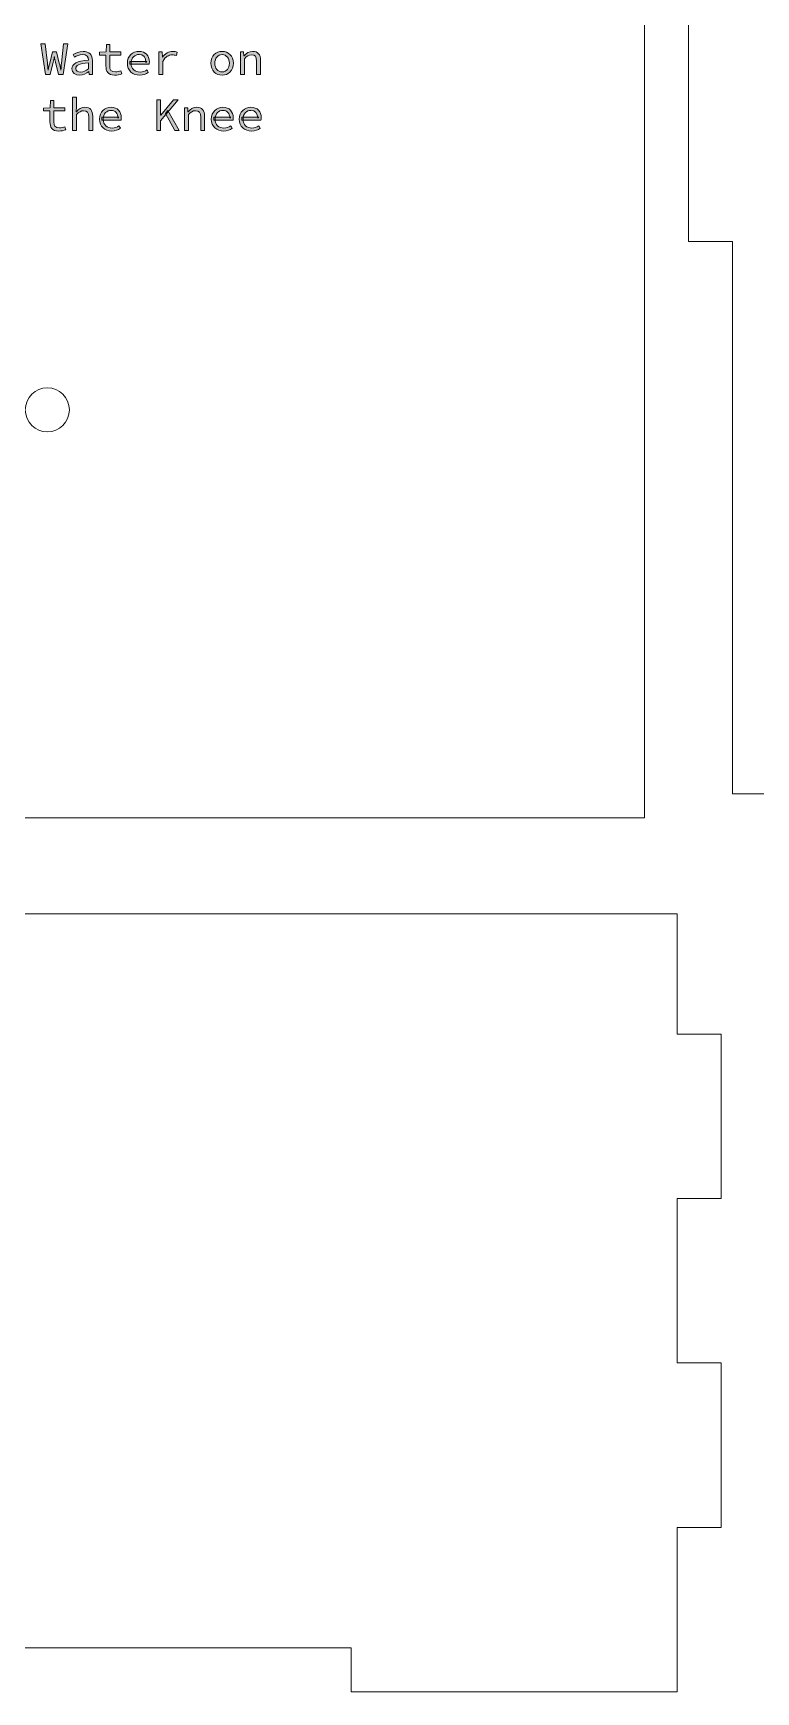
# Model space of a CAD drawing. Header units: millimetres. Extents: x 2 to 376, y -265 to -3.
# Drawn here: x 83.3 to 132.5, y -265.3 to -152.3 of the extents above; entities that cross this region are included whole.
import ezdxf

# ---------------------------------------------------------------- set-up
doc = ezdxf.new("R2010")
doc.units = ezdxf.units.MM
doc.header["$MEASUREMENT"] = 0
doc.layers.add('Layer 1', color=7, linetype='Continuous', lineweight=0)

# ---------------------------------------------------------------- blocks, each defined once
blk = doc.blocks.new('Block_14')
at = {"layer": 'Layer 1', "true_color": 0x00a14b, "transparency": 33554687}
h = blk.add_hatch(color=114, dxfattribs=at)
h.dxf.hatch_style = 2
edge = h.paths.add_edge_path()
edge.add_spline(control_points=[(83.78, -152.99), (83.78, -152.99), (84.08, -152.99), (84.08, -152.99), (84.08, -152.99), (84.24, -154.3), (84.24, -154.3), (84.25, -154.48), (84.27, -154.58), (84.28, -154.79), (84.28, -154.79), (84.29, -154.79), (84.29, -154.79), (84.32, -154.58), (84.35, -154.48), (84.39, -154.31), (84.39, -154.31), (84.59, -153.53), (84.59, -153.53), (84.59, -153.53), (84.85, -153.53), (84.85, -153.53), (84.85, -153.53), (85.04, -154.31), (85.04, -154.31), (85.09, -154.48), (85.11, -154.58), (85.14, -154.79), (85.14, -154.79), (85.16, -154.79), (85.16, -154.79), (85.17, -154.58), (85.18, -154.48), (85.19, -154.31), (85.19, -154.31), (85.34, -152.99), (85.34, -152.99), (85.34, -152.99), (85.63, -152.99), (85.63, -152.99), (85.63, -152.99), (85.32, -155.08), (85.32, -155.08), (85.32, -155.08), (84.99, -155.08), (84.99, -155.08), (84.99, -155.08), (84.79, -154.24), (84.79, -154.24), (84.76, -154.11), (84.73, -153.99), (84.71, -153.87), (84.71, -153.87), (84.7, -153.87), (84.7, -153.87), (84.68, -153.99), (84.66, -154.11), (84.63, -154.24), (84.63, -154.24), (84.43, -155.08), (84.43, -155.08), (84.43, -155.08), (84.1, -155.08), (84.1, -155.08), (84.1, -155.08), (83.78, -152.99), (83.78, -152.99)], knot_values=[0, 0, 0, 0, 1, 1, 1, 2, 2, 2, 3, 3, 3, 4, 4, 4, 5, 5, 5, 6, 6, 6, 7, 7, 7, 8, 8, 8, 9, 9, 9, 10, 10, 10, 11, 11, 11, 12, 12, 12, 13, 13, 13, 14, 14, 14, 15, 15, 15, 16, 16, 16, 17, 17, 17, 18, 18, 18, 19, 19, 19, 20, 20, 20, 21, 21, 21, 22, 22, 22, 22], degree=3, periodic=0)
h = blk.add_hatch(color=114, dxfattribs=at)
h.dxf.hatch_style = 2
edge = h.paths.add_edge_path()
edge.add_spline(control_points=[(87.03, -154.68), (87.03, -154.68), (87.03, -154.28), (87.03, -154.28), (86.37, -154.33), (86.17, -154.46), (86.17, -154.66), (86.17, -154.84), (86.33, -154.91), (86.51, -154.91), (86.68, -154.91), (86.85, -154.82), (87.03, -154.68)], knot_values=[0, 0, 0, 0, 1, 1, 1, 2, 2, 2, 3, 3, 3, 4, 4, 4, 4], degree=3, periodic=0)
edge = h.paths.add_edge_path()
edge.add_spline(control_points=[(85.91, -154.68), (85.91, -154.33), (86.24, -154.17), (87.03, -154.1), (87.02, -153.89), (86.92, -153.71), (86.62, -153.71), (86.42, -153.71), (86.23, -153.81), (86.08, -153.9), (86.08, -153.9), (85.98, -153.72), (85.98, -153.72), (86.14, -153.62), (86.4, -153.5), (86.67, -153.5), (87.09, -153.5), (87.3, -153.75), (87.3, -154.13), (87.3, -154.13), (87.3, -155.08), (87.3, -155.08), (87.3, -155.08), (87.08, -155.08), (87.08, -155.08), (87.08, -155.08), (87.06, -154.87), (87.06, -154.87), (87.06, -154.87), (87.05, -154.87), (87.05, -154.87), (86.88, -155), (86.65, -155.12), (86.44, -155.12), (86.15, -155.12), (85.91, -154.96), (85.91, -154.68)], knot_values=[0, 0, 0, 0, 1, 1, 1, 2, 2, 2, 3, 3, 3, 4, 4, 4, 5, 5, 5, 6, 6, 6, 7, 7, 7, 8, 8, 8, 9, 9, 9, 10, 10, 10, 11, 11, 11, 12, 12, 12, 12], degree=3, periodic=0)
h = blk.add_hatch(color=114, dxfattribs=at)
h.dxf.hatch_style = 2
edge = h.paths.add_edge_path()
edge.add_spline(control_points=[(88.22, -154.48), (88.22, -154.48), (88.22, -153.75), (88.22, -153.75), (88.22, -153.75), (87.78, -153.75), (87.78, -153.75), (87.78, -153.75), (87.78, -153.55), (87.78, -153.55), (87.78, -153.55), (88.23, -153.54), (88.23, -153.54), (88.23, -153.54), (88.26, -153.04), (88.26, -153.04), (88.26, -153.04), (88.48, -153.04), (88.48, -153.04), (88.48, -153.04), (88.48, -153.54), (88.48, -153.54), (88.48, -153.54), (89.24, -153.54), (89.24, -153.54), (89.24, -153.54), (89.24, -153.75), (89.24, -153.75), (89.24, -153.75), (88.48, -153.75), (88.48, -153.75), (88.48, -153.75), (88.48, -154.48), (88.48, -154.48), (88.48, -154.76), (88.57, -154.9), (88.87, -154.9), (89.01, -154.9), (89.13, -154.87), (89.24, -154.83), (89.24, -154.83), (89.3, -155.03), (89.3, -155.03), (89.16, -155.08), (89.01, -155.12), (88.81, -155.12), (88.36, -155.12), (88.22, -154.86), (88.22, -154.48)], knot_values=[0, 0, 0, 0, 1, 1, 1, 2, 2, 2, 3, 3, 3, 4, 4, 4, 5, 5, 5, 6, 6, 6, 7, 7, 7, 8, 8, 8, 9, 9, 9, 10, 10, 10, 11, 11, 11, 12, 12, 12, 13, 13, 13, 14, 14, 14, 15, 15, 15, 16, 16, 16, 16], degree=3, periodic=0)
h = blk.add_hatch(color=114, dxfattribs=at)
h.dxf.hatch_style = 2
edge = h.paths.add_edge_path()
edge.add_spline(control_points=[(89.68, -154.31), (89.68, -153.8), (90.06, -153.5), (90.47, -153.5), (90.92, -153.5), (91.18, -153.79), (91.18, -154.22), (91.18, -154.28), (91.17, -154.34), (91.16, -154.38), (91.16, -154.38), (89.86, -154.38), (89.86, -154.38), (89.86, -154.38), (89.86, -154.18), (89.86, -154.18), (89.86, -154.18), (91.01, -154.18), (91.01, -154.18), (91.01, -154.18), (90.94, -154.25), (90.94, -154.25), (90.94, -153.89), (90.76, -153.71), (90.48, -153.71), (90.19, -153.71), (89.94, -153.92), (89.94, -154.31), (89.94, -154.71), (90.2, -154.91), (90.55, -154.91), (90.73, -154.91), (90.88, -154.85), (91.02, -154.76), (91.02, -154.76), (91.11, -154.93), (91.11, -154.93), (90.96, -155.04), (90.76, -155.12), (90.52, -155.12), (90.05, -155.12), (89.68, -154.82), (89.68, -154.31)], knot_values=[0, 0, 0, 0, 1, 1, 1, 2, 2, 2, 3, 3, 3, 4, 4, 4, 5, 5, 5, 6, 6, 6, 7, 7, 7, 8, 8, 8, 9, 9, 9, 10, 10, 10, 11, 11, 11, 12, 12, 12, 13, 13, 13, 14, 14, 14, 14], degree=3, periodic=0)
h = blk.add_hatch(color=114, dxfattribs=at)
h.dxf.hatch_style = 2
edge = h.paths.add_edge_path()
edge.add_spline(control_points=[(91.83, -153.54), (91.83, -153.54), (92.05, -153.54), (92.05, -153.54), (92.05, -153.54), (92.08, -153.9), (92.08, -153.9), (92.08, -153.9), (92.08, -153.9), (92.08, -153.9), (92.25, -153.65), (92.49, -153.5), (92.77, -153.5), (92.89, -153.5), (92.98, -153.51), (93.08, -153.56), (93.08, -153.56), (93.02, -153.79), (93.02, -153.79), (92.91, -153.75), (92.85, -153.74), (92.73, -153.74), (92.5, -153.74), (92.28, -153.85), (92.1, -154.18), (92.1, -154.18), (92.1, -155.08), (92.1, -155.08), (92.1, -155.08), (91.83, -155.08), (91.83, -155.08), (91.83, -155.08), (91.83, -153.54), (91.83, -153.54)], knot_values=[0, 0, 0, 0, 1, 1, 1, 2, 2, 2, 3, 3, 3, 4, 4, 4, 5, 5, 5, 6, 6, 6, 7, 7, 7, 8, 8, 8, 9, 9, 9, 10, 10, 10, 11, 11, 11, 11], degree=3, periodic=0)
h = blk.add_hatch(color=114, dxfattribs=at)
h.dxf.hatch_style = 2
edge = h.paths.add_edge_path()
edge.add_spline(control_points=[(96.63, -154.31), (96.63, -153.96), (96.43, -153.72), (96.14, -153.72), (95.84, -153.72), (95.64, -153.96), (95.64, -154.31), (95.64, -154.66), (95.84, -154.9), (96.14, -154.9), (96.43, -154.9), (96.63, -154.66), (96.63, -154.31)], knot_values=[0, 0, 0, 0, 1, 1, 1, 2, 2, 2, 3, 3, 3, 4, 4, 4, 4], degree=3, periodic=0)
edge = h.paths.add_edge_path()
edge.add_spline(control_points=[(95.37, -154.31), (95.37, -153.79), (95.73, -153.5), (96.14, -153.5), (96.54, -153.5), (96.9, -153.79), (96.9, -154.31), (96.9, -154.82), (96.54, -155.12), (96.14, -155.12), (95.73, -155.12), (95.37, -154.82), (95.37, -154.31)], knot_values=[0, 0, 0, 0, 1, 1, 1, 2, 2, 2, 3, 3, 3, 4, 4, 4, 4], degree=3, periodic=0)
h = blk.add_hatch(color=114, dxfattribs=at)
h.dxf.hatch_style = 2
edge = h.paths.add_edge_path()
edge.add_spline(control_points=[(97.38, -153.54), (97.38, -153.54), (97.6, -153.54), (97.6, -153.54), (97.6, -153.54), (97.62, -153.8), (97.62, -153.8), (97.62, -153.8), (97.63, -153.8), (97.63, -153.8), (97.8, -153.63), (97.97, -153.5), (98.21, -153.5), (98.58, -153.5), (98.75, -153.71), (98.75, -154.12), (98.75, -154.12), (98.75, -155.08), (98.75, -155.08), (98.75, -155.08), (98.48, -155.08), (98.48, -155.08), (98.48, -155.08), (98.48, -154.16), (98.48, -154.16), (98.48, -153.86), (98.38, -153.73), (98.13, -153.73), (97.95, -153.73), (97.82, -153.82), (97.65, -154), (97.65, -154), (97.65, -155.08), (97.65, -155.08), (97.65, -155.08), (97.38, -155.08), (97.38, -155.08), (97.38, -155.08), (97.38, -153.54), (97.38, -153.54)], knot_values=[0, 0, 0, 0, 1, 1, 1, 2, 2, 2, 3, 3, 3, 4, 4, 4, 5, 5, 5, 6, 6, 6, 7, 7, 7, 8, 8, 8, 9, 9, 9, 10, 10, 10, 11, 11, 11, 12, 12, 12, 13, 13, 13, 13], degree=3, periodic=0)
h = blk.add_hatch(color=114, dxfattribs=at)
h.dxf.hatch_style = 2
edge = h.paths.add_edge_path()
edge.add_spline(control_points=[(84.41, -158.29), (84.41, -158.29), (84.41, -157.56), (84.41, -157.56), (84.41, -157.56), (83.97, -157.56), (83.97, -157.56), (83.97, -157.56), (83.97, -157.36), (83.97, -157.36), (83.97, -157.36), (84.42, -157.35), (84.42, -157.35), (84.42, -157.35), (84.45, -156.85), (84.45, -156.85), (84.45, -156.85), (84.67, -156.85), (84.67, -156.85), (84.67, -156.85), (84.67, -157.35), (84.67, -157.35), (84.67, -157.35), (85.43, -157.35), (85.43, -157.35), (85.43, -157.35), (85.43, -157.56), (85.43, -157.56), (85.43, -157.56), (84.67, -157.56), (84.67, -157.56), (84.67, -157.56), (84.67, -158.29), (84.67, -158.29), (84.67, -158.57), (84.76, -158.71), (85.06, -158.71), (85.2, -158.71), (85.32, -158.68), (85.43, -158.64), (85.43, -158.64), (85.49, -158.84), (85.49, -158.84), (85.35, -158.89), (85.2, -158.93), (85, -158.93), (84.55, -158.93), (84.41, -158.67), (84.41, -158.29)], knot_values=[0, 0, 0, 0, 1, 1, 1, 2, 2, 2, 3, 3, 3, 4, 4, 4, 5, 5, 5, 6, 6, 6, 7, 7, 7, 8, 8, 8, 9, 9, 9, 10, 10, 10, 11, 11, 11, 12, 12, 12, 13, 13, 13, 14, 14, 14, 15, 15, 15, 16, 16, 16, 16], degree=3, periodic=0)
h = blk.add_hatch(color=114, dxfattribs=at)
h.dxf.hatch_style = 2
edge = h.paths.add_edge_path()
edge.add_spline(control_points=[(85.95, -156.63), (85.95, -156.63), (86.22, -156.63), (86.22, -156.63), (86.22, -156.63), (86.22, -157.25), (86.22, -157.25), (86.22, -157.25), (86.2, -157.61), (86.2, -157.61), (86.2, -157.61), (86.21, -157.61), (86.21, -157.61), (86.37, -157.44), (86.55, -157.31), (86.79, -157.31), (87.15, -157.31), (87.32, -157.52), (87.32, -157.93), (87.32, -157.93), (87.32, -158.89), (87.32, -158.89), (87.32, -158.89), (87.06, -158.89), (87.06, -158.89), (87.06, -158.89), (87.06, -157.97), (87.06, -157.97), (87.06, -157.67), (86.95, -157.54), (86.7, -157.54), (86.52, -157.54), (86.39, -157.63), (86.22, -157.81), (86.22, -157.81), (86.22, -158.89), (86.22, -158.89), (86.22, -158.89), (85.95, -158.89), (85.95, -158.89), (85.95, -158.89), (85.95, -156.63), (85.95, -156.63)], knot_values=[0, 0, 0, 0, 1, 1, 1, 2, 2, 2, 3, 3, 3, 4, 4, 4, 5, 5, 5, 6, 6, 6, 7, 7, 7, 8, 8, 8, 9, 9, 9, 10, 10, 10, 11, 11, 11, 12, 12, 12, 13, 13, 13, 14, 14, 14, 14], degree=3, periodic=0)
h = blk.add_hatch(color=114, dxfattribs=at)
h.dxf.hatch_style = 2
edge = h.paths.add_edge_path()
edge.add_spline(control_points=[(92.27, -157.73), (92.27, -157.73), (92.43, -157.52), (92.43, -157.52), (92.43, -157.52), (93.21, -158.89), (93.21, -158.89), (93.21, -158.89), (92.91, -158.89), (92.91, -158.89), (92.91, -158.89), (92.27, -157.73), (92.27, -157.73)], knot_values=[0, 0, 0, 0, 1, 1, 1, 2, 2, 2, 3, 3, 3, 4, 4, 4, 4], degree=3, periodic=0)
edge = h.paths.add_edge_path()
edge.add_spline(control_points=[(91.68, -156.81), (91.68, -156.81), (91.95, -156.81), (91.95, -156.81), (91.95, -156.81), (91.95, -157.85), (91.95, -157.85), (91.95, -157.85), (91.96, -157.85), (91.96, -157.85), (91.96, -157.85), (92.83, -156.81), (92.83, -156.81), (92.83, -156.81), (93.14, -156.81), (93.14, -156.81), (93.14, -156.81), (91.95, -158.23), (91.95, -158.23), (91.95, -158.23), (91.95, -158.89), (91.95, -158.89), (91.95, -158.89), (91.68, -158.89), (91.68, -158.89), (91.68, -158.89), (91.68, -156.81), (91.68, -156.81)], knot_values=[0, 0, 0, 0, 1, 1, 1, 2, 2, 2, 3, 3, 3, 4, 4, 4, 5, 5, 5, 6, 6, 6, 7, 7, 7, 8, 8, 8, 9, 9, 9, 9], degree=3, periodic=0)
h = blk.add_hatch(color=114, dxfattribs=at)
h.dxf.hatch_style = 2
edge = h.paths.add_edge_path()
edge.add_spline(control_points=[(87.78, -158.12), (87.78, -157.61), (88.15, -157.31), (88.57, -157.31), (89.01, -157.31), (89.27, -157.6), (89.27, -158.03), (89.27, -158.09), (89.26, -158.15), (89.26, -158.19), (89.26, -158.19), (87.95, -158.19), (87.95, -158.19), (87.95, -158.19), (87.95, -157.99), (87.95, -157.99), (87.95, -157.99), (89.1, -157.99), (89.1, -157.99), (89.1, -157.99), (89.04, -158.06), (89.04, -158.06), (89.04, -157.7), (88.86, -157.52), (88.57, -157.52), (88.29, -157.52), (88.04, -157.73), (88.04, -158.12), (88.04, -158.52), (88.3, -158.72), (88.64, -158.72), (88.83, -158.72), (88.97, -158.66), (89.11, -158.57), (89.11, -158.57), (89.21, -158.74), (89.21, -158.74), (89.06, -158.85), (88.86, -158.93), (88.61, -158.93), (88.15, -158.93), (87.78, -158.63), (87.78, -158.12)], knot_values=[0, 0, 0, 0, 1, 1, 1, 2, 2, 2, 3, 3, 3, 4, 4, 4, 5, 5, 5, 6, 6, 6, 7, 7, 7, 8, 8, 8, 9, 9, 9, 10, 10, 10, 11, 11, 11, 12, 12, 12, 13, 13, 13, 14, 14, 14, 14], degree=3, periodic=0)
h = blk.add_hatch(color=114, dxfattribs=at)
h.dxf.hatch_style = 2
edge = h.paths.add_edge_path()
edge.add_spline(control_points=[(93.57, -157.35), (93.57, -157.35), (93.79, -157.35), (93.79, -157.35), (93.79, -157.35), (93.81, -157.61), (93.81, -157.61), (93.81, -157.61), (93.82, -157.61), (93.82, -157.61), (93.99, -157.44), (94.16, -157.31), (94.4, -157.31), (94.77, -157.31), (94.94, -157.52), (94.94, -157.93), (94.94, -157.93), (94.94, -158.89), (94.94, -158.89), (94.94, -158.89), (94.68, -158.89), (94.68, -158.89), (94.68, -158.89), (94.68, -157.97), (94.68, -157.97), (94.68, -157.67), (94.57, -157.54), (94.32, -157.54), (94.14, -157.54), (94.01, -157.63), (93.84, -157.81), (93.84, -157.81), (93.84, -158.89), (93.84, -158.89), (93.84, -158.89), (93.57, -158.89), (93.57, -158.89), (93.57, -158.89), (93.57, -157.35), (93.57, -157.35)], knot_values=[0, 0, 0, 0, 1, 1, 1, 2, 2, 2, 3, 3, 3, 4, 4, 4, 5, 5, 5, 6, 6, 6, 7, 7, 7, 8, 8, 8, 9, 9, 9, 10, 10, 10, 11, 11, 11, 12, 12, 12, 13, 13, 13, 13], degree=3, periodic=0)
h = blk.add_hatch(color=114, dxfattribs=at)
h.dxf.hatch_style = 2
edge = h.paths.add_edge_path()
edge.add_spline(control_points=[(95.4, -158.12), (95.4, -157.61), (95.77, -157.31), (96.19, -157.31), (96.63, -157.31), (96.89, -157.6), (96.89, -158.03), (96.89, -158.09), (96.88, -158.15), (96.88, -158.19), (96.88, -158.19), (95.57, -158.19), (95.57, -158.19), (95.57, -158.19), (95.57, -157.99), (95.57, -157.99), (95.57, -157.99), (96.72, -157.99), (96.72, -157.99), (96.72, -157.99), (96.66, -158.06), (96.66, -158.06), (96.66, -157.7), (96.48, -157.52), (96.19, -157.52), (95.91, -157.52), (95.66, -157.73), (95.66, -158.12), (95.66, -158.52), (95.92, -158.72), (96.26, -158.72), (96.45, -158.72), (96.59, -158.66), (96.73, -158.57), (96.73, -158.57), (96.83, -158.74), (96.83, -158.74), (96.68, -158.85), (96.48, -158.93), (96.23, -158.93), (95.77, -158.93), (95.4, -158.63), (95.4, -158.12)], knot_values=[0, 0, 0, 0, 1, 1, 1, 2, 2, 2, 3, 3, 3, 4, 4, 4, 5, 5, 5, 6, 6, 6, 7, 7, 7, 8, 8, 8, 9, 9, 9, 10, 10, 10, 11, 11, 11, 12, 12, 12, 13, 13, 13, 14, 14, 14, 14], degree=3, periodic=0)
h = blk.add_hatch(color=114, dxfattribs=at)
h.dxf.hatch_style = 2
edge = h.paths.add_edge_path()
edge.add_spline(control_points=[(97.3, -158.12), (97.3, -157.61), (97.68, -157.31), (98.09, -157.31), (98.54, -157.31), (98.8, -157.6), (98.8, -158.03), (98.8, -158.09), (98.79, -158.15), (98.78, -158.19), (98.78, -158.19), (97.48, -158.19), (97.48, -158.19), (97.48, -158.19), (97.48, -157.99), (97.48, -157.99), (97.48, -157.99), (98.63, -157.99), (98.63, -157.99), (98.63, -157.99), (98.56, -158.06), (98.56, -158.06), (98.56, -157.7), (98.38, -157.52), (98.1, -157.52), (97.81, -157.52), (97.56, -157.73), (97.56, -158.12), (97.56, -158.52), (97.82, -158.72), (98.17, -158.72), (98.35, -158.72), (98.5, -158.66), (98.64, -158.57), (98.64, -158.57), (98.73, -158.74), (98.73, -158.74), (98.58, -158.85), (98.38, -158.93), (98.14, -158.93), (97.67, -158.93), (97.3, -158.63), (97.3, -158.12)], knot_values=[0, 0, 0, 0, 1, 1, 1, 2, 2, 2, 3, 3, 3, 4, 4, 4, 5, 5, 5, 6, 6, 6, 7, 7, 7, 8, 8, 8, 9, 9, 9, 10, 10, 10, 11, 11, 11, 12, 12, 12, 13, 13, 13, 14, 14, 14, 14], degree=3, periodic=0)
at = {"layer": 'Layer 1'}
for points, knots in [([(83.78, -152.99), (83.78, -152.99), (84.08, -152.99), (84.08, -152.99), (84.08, -152.99), (84.24, -154.3), (84.24, -154.3), (84.25, -154.48), (84.27, -154.58), (84.28, -154.79), (84.28, -154.79), (84.29, -154.79), (84.29, -154.79), (84.32, -154.58), (84.35, -154.48), (84.39, -154.31), (84.39, -154.31), (84.59, -153.53), (84.59, -153.53), (84.59, -153.53), (84.85, -153.53), (84.85, -153.53), (84.85, -153.53), (85.04, -154.31), (85.04, -154.31), (85.09, -154.48), (85.11, -154.58), (85.14, -154.79), (85.14, -154.79), (85.16, -154.79), (85.16, -154.79), (85.17, -154.58), (85.18, -154.48), (85.19, -154.31), (85.19, -154.31), (85.34, -152.99), (85.34, -152.99), (85.34, -152.99), (85.63, -152.99), (85.63, -152.99), (85.63, -152.99), (85.32, -155.08), (85.32, -155.08), (85.32, -155.08), (84.99, -155.08), (84.99, -155.08), (84.99, -155.08), (84.79, -154.24), (84.79, -154.24), (84.76, -154.11), (84.73, -153.99), (84.71, -153.87), (84.71, -153.87), (84.7, -153.87), (84.7, -153.87), (84.68, -153.99), (84.66, -154.11), (84.63, -154.24), (84.63, -154.24), (84.43, -155.08), (84.43, -155.08), (84.43, -155.08), (84.1, -155.08), (84.1, -155.08), (84.1, -155.08), (83.78, -152.99), (83.78, -152.99)], [0, 0, 0, 0, 1, 1, 1, 2, 2, 2, 3, 3, 3, 4, 4, 4, 5, 5, 5, 6, 6, 6, 7, 7, 7, 8, 8, 8, 9, 9, 9, 10, 10, 10, 11, 11, 11, 12, 12, 12, 13, 13, 13, 14, 14, 14, 15, 15, 15, 16, 16, 16, 17, 17, 17, 18, 18, 18, 19, 19, 19, 20, 20, 20, 21, 21, 21, 22, 22, 22, 22]), ([(85.91, -154.68), (85.91, -154.33), (86.24, -154.17), (87.03, -154.1), (87.02, -153.89), (86.92, -153.71), (86.62, -153.71), (86.42, -153.71), (86.23, -153.81), (86.08, -153.9), (86.08, -153.9), (85.98, -153.72), (85.98, -153.72), (86.14, -153.62), (86.4, -153.5), (86.67, -153.5), (87.09, -153.5), (87.3, -153.75), (87.3, -154.13), (87.3, -154.13), (87.3, -155.08), (87.3, -155.08), (87.3, -155.08), (87.08, -155.08), (87.08, -155.08), (87.08, -155.08), (87.06, -154.87), (87.06, -154.87), (87.06, -154.87), (87.05, -154.87), (87.05, -154.87), (86.88, -155), (86.65, -155.12), (86.44, -155.12), (86.15, -155.12), (85.91, -154.96), (85.91, -154.68)], [0, 0, 0, 0, 1, 1, 1, 2, 2, 2, 3, 3, 3, 4, 4, 4, 5, 5, 5, 6, 6, 6, 7, 7, 7, 8, 8, 8, 9, 9, 9, 10, 10, 10, 11, 11, 11, 12, 12, 12, 12]), ([(88.22, -154.48), (88.22, -154.48), (88.22, -153.75), (88.22, -153.75), (88.22, -153.75), (87.78, -153.75), (87.78, -153.75), (87.78, -153.75), (87.78, -153.55), (87.78, -153.55), (87.78, -153.55), (88.23, -153.54), (88.23, -153.54), (88.23, -153.54), (88.26, -153.04), (88.26, -153.04), (88.26, -153.04), (88.48, -153.04), (88.48, -153.04), (88.48, -153.04), (88.48, -153.54), (88.48, -153.54), (88.48, -153.54), (89.24, -153.54), (89.24, -153.54), (89.24, -153.54), (89.24, -153.75), (89.24, -153.75), (89.24, -153.75), (88.48, -153.75), (88.48, -153.75), (88.48, -153.75), (88.48, -154.48), (88.48, -154.48), (88.48, -154.76), (88.57, -154.9), (88.87, -154.9), (89.01, -154.9), (89.13, -154.87), (89.24, -154.83), (89.24, -154.83), (89.3, -155.03), (89.3, -155.03), (89.16, -155.08), (89.01, -155.12), (88.81, -155.12), (88.36, -155.12), (88.22, -154.86), (88.22, -154.48)], [0, 0, 0, 0, 1, 1, 1, 2, 2, 2, 3, 3, 3, 4, 4, 4, 5, 5, 5, 6, 6, 6, 7, 7, 7, 8, 8, 8, 9, 9, 9, 10, 10, 10, 11, 11, 11, 12, 12, 12, 13, 13, 13, 14, 14, 14, 15, 15, 15, 16, 16, 16, 16]), ([(89.68, -154.31), (89.68, -153.8), (90.06, -153.5), (90.47, -153.5), (90.92, -153.5), (91.18, -153.79), (91.18, -154.22), (91.18, -154.28), (91.17, -154.34), (91.16, -154.38), (91.16, -154.38), (89.86, -154.38), (89.86, -154.38), (89.86, -154.38), (89.86, -154.18), (89.86, -154.18), (89.86, -154.18), (91.01, -154.18), (91.01, -154.18), (91.01, -154.18), (90.94, -154.25), (90.94, -154.25), (90.94, -153.89), (90.76, -153.71), (90.48, -153.71), (90.19, -153.71), (89.94, -153.92), (89.94, -154.31), (89.94, -154.71), (90.2, -154.91), (90.55, -154.91), (90.73, -154.91), (90.88, -154.85), (91.02, -154.76), (91.02, -154.76), (91.11, -154.93), (91.11, -154.93), (90.96, -155.04), (90.76, -155.12), (90.52, -155.12), (90.05, -155.12), (89.68, -154.82), (89.68, -154.31)], [0, 0, 0, 0, 1, 1, 1, 2, 2, 2, 3, 3, 3, 4, 4, 4, 5, 5, 5, 6, 6, 6, 7, 7, 7, 8, 8, 8, 9, 9, 9, 10, 10, 10, 11, 11, 11, 12, 12, 12, 13, 13, 13, 14, 14, 14, 14]), ([(91.83, -153.54), (91.83, -153.54), (92.05, -153.54), (92.05, -153.54), (92.05, -153.54), (92.08, -153.9), (92.08, -153.9), (92.08, -153.9), (92.08, -153.9), (92.08, -153.9), (92.25, -153.65), (92.49, -153.5), (92.77, -153.5), (92.89, -153.5), (92.98, -153.51), (93.08, -153.56), (93.08, -153.56), (93.02, -153.79), (93.02, -153.79), (92.91, -153.75), (92.85, -153.74), (92.73, -153.74), (92.5, -153.74), (92.28, -153.85), (92.1, -154.18), (92.1, -154.18), (92.1, -155.08), (92.1, -155.08), (92.1, -155.08), (91.83, -155.08), (91.83, -155.08), (91.83, -155.08), (91.83, -153.54), (91.83, -153.54)], [0, 0, 0, 0, 1, 1, 1, 2, 2, 2, 3, 3, 3, 4, 4, 4, 5, 5, 5, 6, 6, 6, 7, 7, 7, 8, 8, 8, 9, 9, 9, 10, 10, 10, 11, 11, 11, 11]), ([(95.37, -154.31), (95.37, -153.79), (95.73, -153.5), (96.14, -153.5), (96.54, -153.5), (96.9, -153.79), (96.9, -154.31), (96.9, -154.82), (96.54, -155.12), (96.14, -155.12), (95.73, -155.12), (95.37, -154.82), (95.37, -154.31)], [0, 0, 0, 0, 1, 1, 1, 2, 2, 2, 3, 3, 3, 4, 4, 4, 4]), ([(97.38, -153.54), (97.38, -153.54), (97.6, -153.54), (97.6, -153.54), (97.6, -153.54), (97.62, -153.8), (97.62, -153.8), (97.62, -153.8), (97.63, -153.8), (97.63, -153.8), (97.8, -153.63), (97.97, -153.5), (98.21, -153.5), (98.58, -153.5), (98.75, -153.71), (98.75, -154.12), (98.75, -154.12), (98.75, -155.08), (98.75, -155.08), (98.75, -155.08), (98.48, -155.08), (98.48, -155.08), (98.48, -155.08), (98.48, -154.16), (98.48, -154.16), (98.48, -153.86), (98.38, -153.73), (98.13, -153.73), (97.95, -153.73), (97.82, -153.82), (97.65, -154), (97.65, -154), (97.65, -155.08), (97.65, -155.08), (97.65, -155.08), (97.38, -155.08), (97.38, -155.08), (97.38, -155.08), (97.38, -153.54), (97.38, -153.54)], [0, 0, 0, 0, 1, 1, 1, 2, 2, 2, 3, 3, 3, 4, 4, 4, 5, 5, 5, 6, 6, 6, 7, 7, 7, 8, 8, 8, 9, 9, 9, 10, 10, 10, 11, 11, 11, 12, 12, 12, 13, 13, 13, 13]), ([(87.03, -154.68), (87.03, -154.68), (87.03, -154.28), (87.03, -154.28), (86.37, -154.33), (86.17, -154.46), (86.17, -154.66), (86.17, -154.84), (86.33, -154.91), (86.51, -154.91), (86.68, -154.91), (86.85, -154.82), (87.03, -154.68)], [0, 0, 0, 0, 1, 1, 1, 2, 2, 2, 3, 3, 3, 4, 4, 4, 4]), ([(96.63, -154.31), (96.63, -153.96), (96.43, -153.72), (96.14, -153.72), (95.84, -153.72), (95.64, -153.96), (95.64, -154.31), (95.64, -154.66), (95.84, -154.9), (96.14, -154.9), (96.43, -154.9), (96.63, -154.66), (96.63, -154.31)], [0, 0, 0, 0, 1, 1, 1, 2, 2, 2, 3, 3, 3, 4, 4, 4, 4]), ([(84.41, -158.29), (84.41, -158.29), (84.41, -157.56), (84.41, -157.56), (84.41, -157.56), (83.97, -157.56), (83.97, -157.56), (83.97, -157.56), (83.97, -157.36), (83.97, -157.36), (83.97, -157.36), (84.42, -157.35), (84.42, -157.35), (84.42, -157.35), (84.45, -156.85), (84.45, -156.85), (84.45, -156.85), (84.67, -156.85), (84.67, -156.85), (84.67, -156.85), (84.67, -157.35), (84.67, -157.35), (84.67, -157.35), (85.43, -157.35), (85.43, -157.35), (85.43, -157.35), (85.43, -157.56), (85.43, -157.56), (85.43, -157.56), (84.67, -157.56), (84.67, -157.56), (84.67, -157.56), (84.67, -158.29), (84.67, -158.29), (84.67, -158.57), (84.76, -158.71), (85.06, -158.71), (85.2, -158.71), (85.32, -158.68), (85.43, -158.64), (85.43, -158.64), (85.49, -158.84), (85.49, -158.84), (85.35, -158.89), (85.2, -158.93), (85, -158.93), (84.55, -158.93), (84.41, -158.67), (84.41, -158.29)], [0, 0, 0, 0, 1, 1, 1, 2, 2, 2, 3, 3, 3, 4, 4, 4, 5, 5, 5, 6, 6, 6, 7, 7, 7, 8, 8, 8, 9, 9, 9, 10, 10, 10, 11, 11, 11, 12, 12, 12, 13, 13, 13, 14, 14, 14, 15, 15, 15, 16, 16, 16, 16]), ([(85.95, -156.63), (85.95, -156.63), (86.22, -156.63), (86.22, -156.63), (86.22, -156.63), (86.22, -157.25), (86.22, -157.25), (86.22, -157.25), (86.2, -157.61), (86.2, -157.61), (86.2, -157.61), (86.21, -157.61), (86.21, -157.61), (86.37, -157.44), (86.55, -157.31), (86.79, -157.31), (87.15, -157.31), (87.32, -157.52), (87.32, -157.93), (87.32, -157.93), (87.32, -158.89), (87.32, -158.89), (87.32, -158.89), (87.06, -158.89), (87.06, -158.89), (87.06, -158.89), (87.06, -157.97), (87.06, -157.97), (87.06, -157.67), (86.95, -157.54), (86.7, -157.54), (86.52, -157.54), (86.39, -157.63), (86.22, -157.81), (86.22, -157.81), (86.22, -158.89), (86.22, -158.89), (86.22, -158.89), (85.95, -158.89), (85.95, -158.89), (85.95, -158.89), (85.95, -156.63), (85.95, -156.63)], [0, 0, 0, 0, 1, 1, 1, 2, 2, 2, 3, 3, 3, 4, 4, 4, 5, 5, 5, 6, 6, 6, 7, 7, 7, 8, 8, 8, 9, 9, 9, 10, 10, 10, 11, 11, 11, 12, 12, 12, 13, 13, 13, 14, 14, 14, 14]), ([(91.68, -156.81), (91.68, -156.81), (91.95, -156.81), (91.95, -156.81), (91.95, -156.81), (91.95, -157.85), (91.95, -157.85), (91.95, -157.85), (91.96, -157.85), (91.96, -157.85), (91.96, -157.85), (92.83, -156.81), (92.83, -156.81), (92.83, -156.81), (93.14, -156.81), (93.14, -156.81), (93.14, -156.81), (91.95, -158.23), (91.95, -158.23), (91.95, -158.23), (91.95, -158.89), (91.95, -158.89), (91.95, -158.89), (91.68, -158.89), (91.68, -158.89), (91.68, -158.89), (91.68, -156.81), (91.68, -156.81)], [0, 0, 0, 0, 1, 1, 1, 2, 2, 2, 3, 3, 3, 4, 4, 4, 5, 5, 5, 6, 6, 6, 7, 7, 7, 8, 8, 8, 9, 9, 9, 9]), ([(87.78, -158.12), (87.78, -157.61), (88.15, -157.31), (88.57, -157.31), (89.01, -157.31), (89.27, -157.6), (89.27, -158.03), (89.27, -158.09), (89.26, -158.15), (89.26, -158.19), (89.26, -158.19), (87.95, -158.19), (87.95, -158.19), (87.95, -158.19), (87.95, -157.99), (87.95, -157.99), (87.95, -157.99), (89.1, -157.99), (89.1, -157.99), (89.1, -157.99), (89.04, -158.06), (89.04, -158.06), (89.04, -157.7), (88.86, -157.52), (88.57, -157.52), (88.29, -157.52), (88.04, -157.73), (88.04, -158.12), (88.04, -158.52), (88.3, -158.72), (88.64, -158.72), (88.83, -158.72), (88.97, -158.66), (89.11, -158.57), (89.11, -158.57), (89.21, -158.74), (89.21, -158.74), (89.06, -158.85), (88.86, -158.93), (88.61, -158.93), (88.15, -158.93), (87.78, -158.63), (87.78, -158.12)], [0, 0, 0, 0, 1, 1, 1, 2, 2, 2, 3, 3, 3, 4, 4, 4, 5, 5, 5, 6, 6, 6, 7, 7, 7, 8, 8, 8, 9, 9, 9, 10, 10, 10, 11, 11, 11, 12, 12, 12, 13, 13, 13, 14, 14, 14, 14]), ([(92.27, -157.73), (92.27, -157.73), (92.43, -157.52), (92.43, -157.52), (92.43, -157.52), (93.21, -158.89), (93.21, -158.89), (93.21, -158.89), (92.91, -158.89), (92.91, -158.89), (92.91, -158.89), (92.27, -157.73), (92.27, -157.73)], [0, 0, 0, 0, 1, 1, 1, 2, 2, 2, 3, 3, 3, 4, 4, 4, 4]), ([(93.57, -157.35), (93.57, -157.35), (93.79, -157.35), (93.79, -157.35), (93.79, -157.35), (93.81, -157.61), (93.81, -157.61), (93.81, -157.61), (93.82, -157.61), (93.82, -157.61), (93.99, -157.44), (94.16, -157.31), (94.4, -157.31), (94.77, -157.31), (94.94, -157.52), (94.94, -157.93), (94.94, -157.93), (94.94, -158.89), (94.94, -158.89), (94.94, -158.89), (94.68, -158.89), (94.68, -158.89), (94.68, -158.89), (94.68, -157.97), (94.68, -157.97), (94.68, -157.67), (94.57, -157.54), (94.32, -157.54), (94.14, -157.54), (94.01, -157.63), (93.84, -157.81), (93.84, -157.81), (93.84, -158.89), (93.84, -158.89), (93.84, -158.89), (93.57, -158.89), (93.57, -158.89), (93.57, -158.89), (93.57, -157.35), (93.57, -157.35)], [0, 0, 0, 0, 1, 1, 1, 2, 2, 2, 3, 3, 3, 4, 4, 4, 5, 5, 5, 6, 6, 6, 7, 7, 7, 8, 8, 8, 9, 9, 9, 10, 10, 10, 11, 11, 11, 12, 12, 12, 13, 13, 13, 13]), ([(95.4, -158.12), (95.4, -157.61), (95.77, -157.31), (96.19, -157.31), (96.63, -157.31), (96.89, -157.6), (96.89, -158.03), (96.89, -158.09), (96.88, -158.15), (96.88, -158.19), (96.88, -158.19), (95.57, -158.19), (95.57, -158.19), (95.57, -158.19), (95.57, -157.99), (95.57, -157.99), (95.57, -157.99), (96.72, -157.99), (96.72, -157.99), (96.72, -157.99), (96.66, -158.06), (96.66, -158.06), (96.66, -157.7), (96.48, -157.52), (96.19, -157.52), (95.91, -157.52), (95.66, -157.73), (95.66, -158.12), (95.66, -158.52), (95.92, -158.72), (96.26, -158.72), (96.45, -158.72), (96.59, -158.66), (96.73, -158.57), (96.73, -158.57), (96.83, -158.74), (96.83, -158.74), (96.68, -158.85), (96.48, -158.93), (96.23, -158.93), (95.77, -158.93), (95.4, -158.63), (95.4, -158.12)], [0, 0, 0, 0, 1, 1, 1, 2, 2, 2, 3, 3, 3, 4, 4, 4, 5, 5, 5, 6, 6, 6, 7, 7, 7, 8, 8, 8, 9, 9, 9, 10, 10, 10, 11, 11, 11, 12, 12, 12, 13, 13, 13, 14, 14, 14, 14]), ([(97.3, -158.12), (97.3, -157.61), (97.68, -157.31), (98.09, -157.31), (98.54, -157.31), (98.8, -157.6), (98.8, -158.03), (98.8, -158.09), (98.79, -158.15), (98.78, -158.19), (98.78, -158.19), (97.48, -158.19), (97.48, -158.19), (97.48, -158.19), (97.48, -157.99), (97.48, -157.99), (97.48, -157.99), (98.63, -157.99), (98.63, -157.99), (98.63, -157.99), (98.56, -158.06), (98.56, -158.06), (98.56, -157.7), (98.38, -157.52), (98.1, -157.52), (97.81, -157.52), (97.56, -157.73), (97.56, -158.12), (97.56, -158.52), (97.82, -158.72), (98.17, -158.72), (98.35, -158.72), (98.5, -158.66), (98.64, -158.57), (98.64, -158.57), (98.73, -158.74), (98.73, -158.74), (98.58, -158.85), (98.38, -158.93), (98.14, -158.93), (97.67, -158.93), (97.3, -158.63), (97.3, -158.12)], [0, 0, 0, 0, 1, 1, 1, 2, 2, 2, 3, 3, 3, 4, 4, 4, 5, 5, 5, 6, 6, 6, 7, 7, 7, 8, 8, 8, 9, 9, 9, 10, 10, 10, 11, 11, 11, 12, 12, 12, 13, 13, 13, 14, 14, 14, 14])]:
    blk.add_open_spline(points, degree=3, knots=knots, dxfattribs=at)
blk = doc.blocks.new('Block_5')
at = {"layer": 'Layer 1'}
blk.add_blockref('Block_14', (0, 0), dxfattribs=at)
blk = doc.blocks.new('Block_20')
at = {"layer": 'Layer 1', "color": 240, "lineweight": 0, "true_color": 0xed1c24}
for centre in [(24.05, -76.27), (84.23, -76.27), (24.05, -177.92), (84.23, -177.92)]:
    blk.add_circle(centre, 1.5, dxfattribs=at)
blk = doc.blocks.new('Block_19')
at = {"layer": 'Layer 1'}
blk.add_blockref('Block_20', (0, 0), dxfattribs=at)

msp = doc.modelspace()

# ---------------------------------------------------------------- linework, layer by layer
at = {"layer": 'Layer 1', "color": 240, "lineweight": 0, "true_color": 0xed1c24}
msp.add_lwpolyline([(4.9, -2.72), (124.9, -2.72), (124.9, -3.34), (127.9, -3.34), (127.9, -6.34), (124.9, -6.34), (124.9, -205.72), (4.9, -205.72), (4.9, -6.34), (1.9, -6.34), (1.9, -3.34), (4.9, -3.34)], close=True, dxfattribs=at)
for points in [[(153.1, -204.08), (130.9, -204.08), (130.9, -166.44), (127.9, -166.44), (127.9, -125.84), (130.9, -125.84), (130.9, -85.24), (127.9, -85.24), (127.9, -44.64), (130.9, -44.64), (130.9, -7), (153.1, -7)], [(7.13, -212.25), (127.13, -212.25), (127.13, -220.45), (130.13, -220.45), (130.13, -231.65), (127.13, -231.65), (127.13, -242.85), (130.13, -242.85), (130.13, -254.05), (127.13, -254.05), (127.13, -265.25), (104.93, -265.25), (104.93, -262.25), (79.73, -262.25)]]:
    msp.add_lwpolyline(points, dxfattribs=at)

# ---------------------------------------------------------------- block references
at = {"layer": 'Layer 1'}
for name in ['Block_5', 'Block_19']:
    msp.add_blockref(name, (0, 0), dxfattribs=at)

doc.saveas('drawing.dxf')
